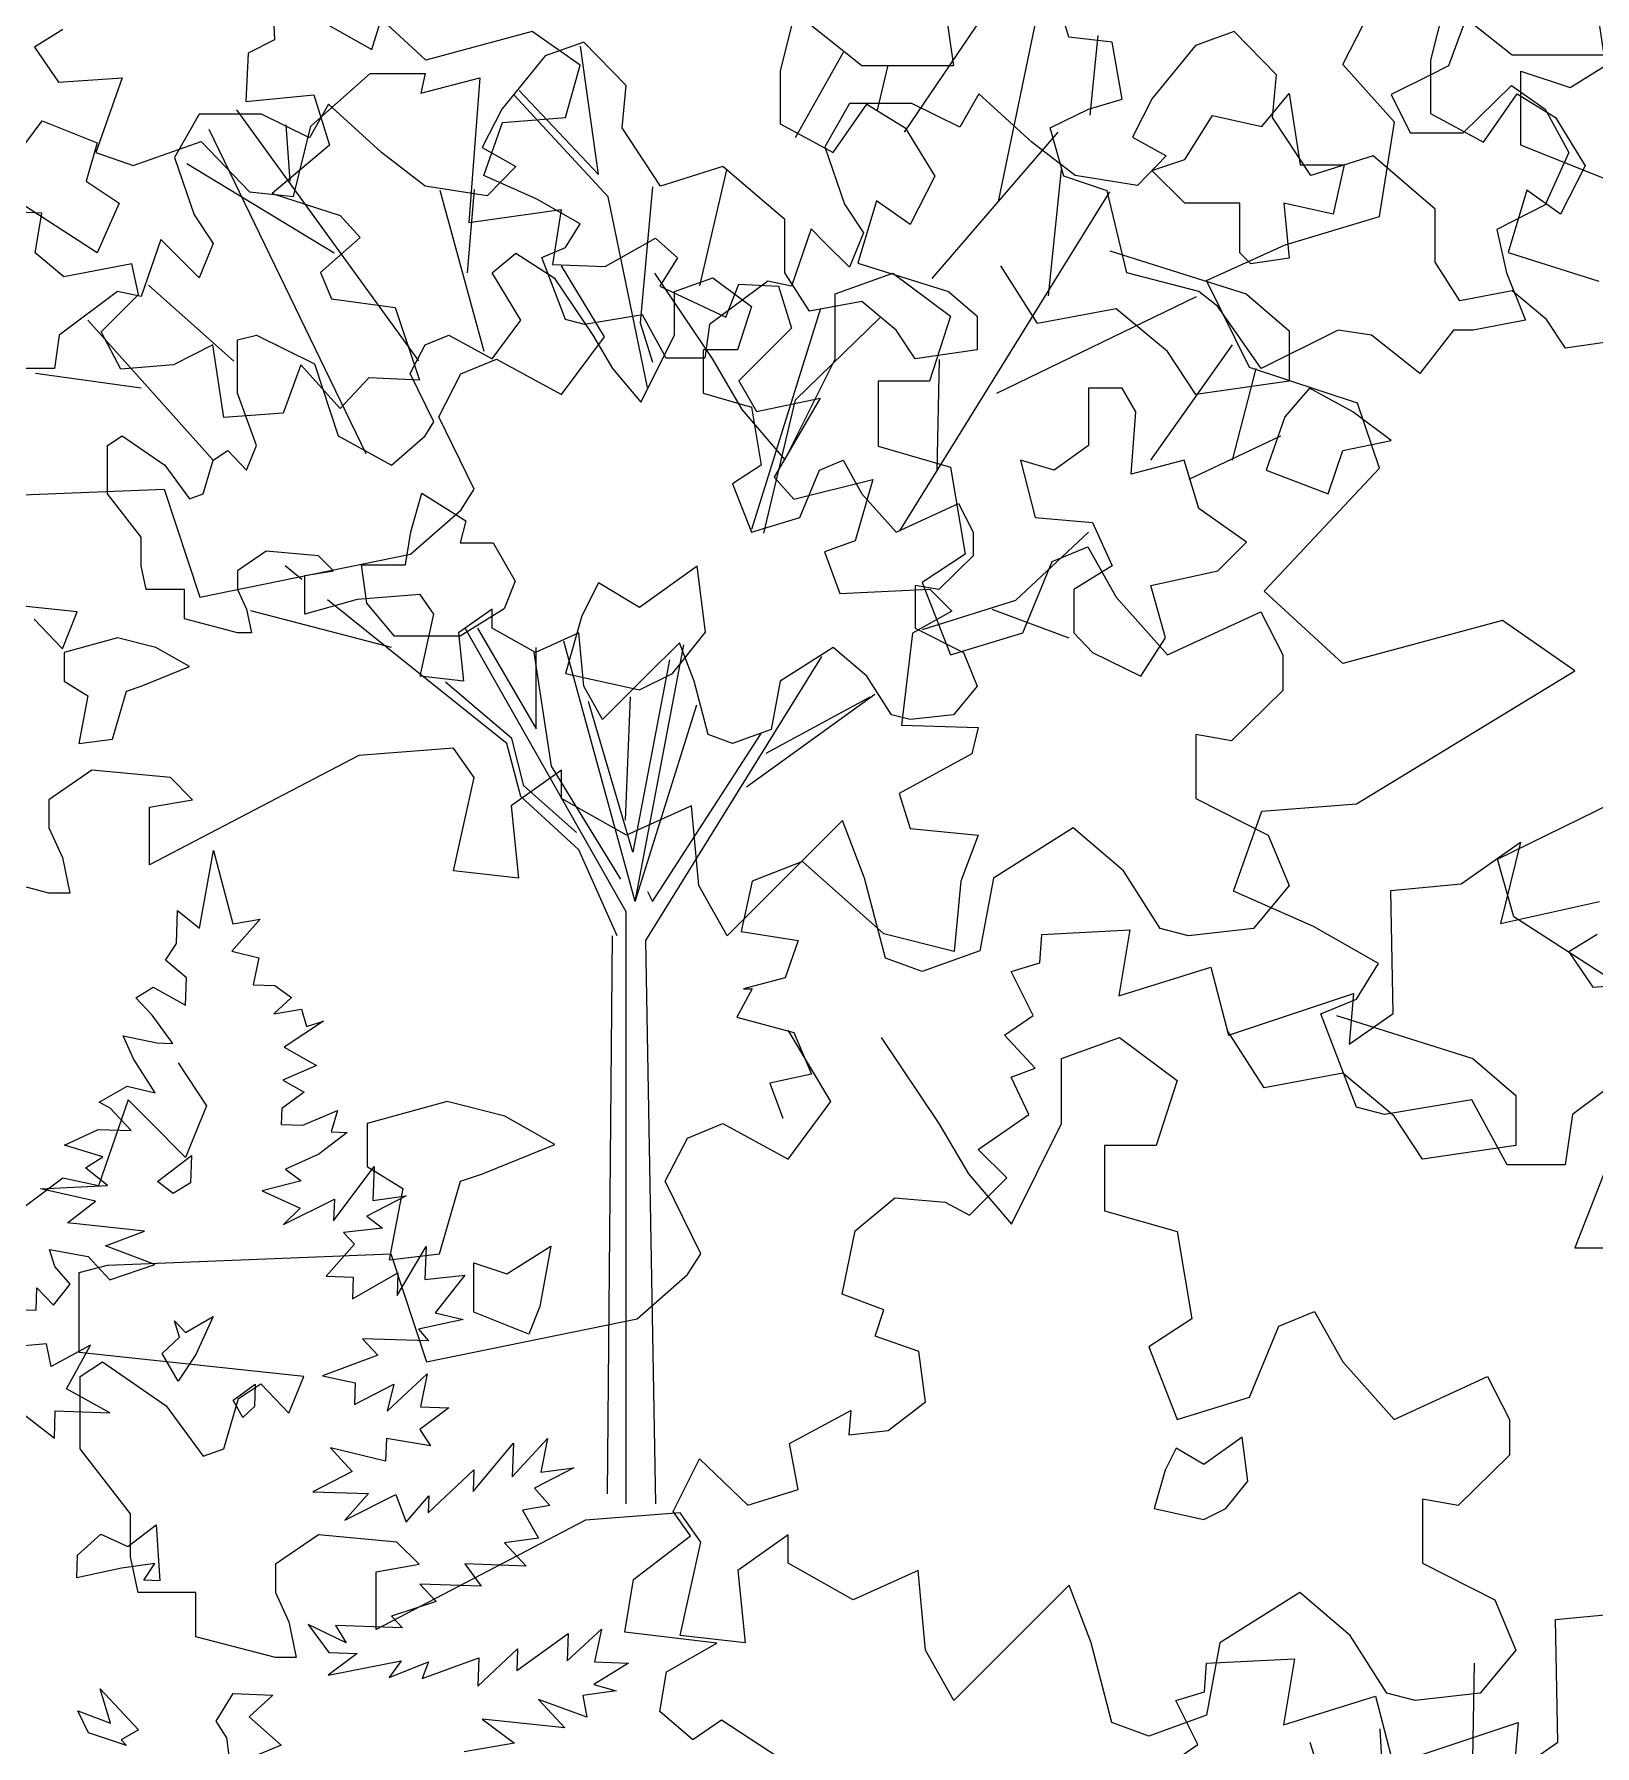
# Model space of a CAD drawing. Header units: inches. Extents: x -11 to 128, y 7 to 56.
# Drawn here: x 27.8142 to 28.1508, y 23.2537 to 23.6229 of the extents above; entities that cross this region are included whole.
import ezdxf

# ---------------------------------------------------------------- set-up
doc = ezdxf.new("R2010")
doc.units = ezdxf.units.IN
doc.header["$MEASUREMENT"] = 0
doc.layers.add('CAY', color=94, linetype='Continuous')
doc.layers.add('CAY-3', color=61, linetype='Continuous')
picture_1 = doc.add_image_def('image1.jpg', size_in_pixel=(1680, 1093))

# ---------------------------------------------------------------- blocks, each defined once
blk = doc.blocks.new('A$C76451831')
at = {"layer": 'CAY'}
for p, q in [((4659.22, 1729.96), (4665.97, 1767.35)), ((4665.97, 1767.35), (4675.16, 1732.12)), ((4648.09, 1722.64), (4648.64, 1738.49)), ((4648.64, 1738.49), (4659.22, 1729.96)), ((4688.38, 1734.38), (4674.7, 1718.99)), ((4675.16, 1732.12), (4688.38, 1734.38)), ((4642.83, 1714.67), (4648.09, 1722.64)), ((4674.7, 1718.99), (4687.73, 1715.82)), ((4652.95, 1706.15), (4642.83, 1714.67)), ((4687.73, 1715.82), (4685.01, 1702.77)), ((4652.49, 1693.02), (4652.95, 1706.15)), ((4685.01, 1702.77), (4695.42, 1702.4)), ((4628.6, 1696.58), (4636.94, 1701.73)), ((4636.46, 1688.14), (4628.6, 1696.58)), ((4636.94, 1701.73), (4652.49, 1693.02)), ((4703.37, 1696.69), (4694.94, 1688.82)), ((4695.42, 1702.4), (4703.37, 1696.69)), ((4646.41, 1674.65), (4636.46, 1688.14)), ((4694.94, 1688.82), (4708.16, 1691.08)), ((4708.16, 1691.08), (4710.59, 1682.83)), ((4627.57, 1667.15), (4622.52, 1678.2)), ((4622.52, 1678.2), (4638.72, 1674.92)), ((4718.84, 1685.27), (4699.82, 1672.78)), ((4710.59, 1682.83), (4718.84, 1685.27)), ((4638.72, 1674.92), (4646.41, 1674.65)), ((4699.82, 1672.78), (4715.38, 1664.08)), ((4637.88, 1650.92), (4627.57, 1667.15)), ((4715.38, 1664.08), (4699.27, 1656.94)), ((4610.99, 1646.42), (4624.4, 1654.11)), ((4624.4, 1654.11), (4637.88, 1650.92)), ((4699.27, 1656.94), (4709.49, 1651.14)), ((4616.33, 1643.51), (4610.99, 1646.42)), ((4709.49, 1651.14), (4698.79, 1643.35)), ((4626.37, 1632.73), (4616.33, 1643.51)), ((4698.79, 1643.35), (4698.52, 1635.65)), ((4708.93, 1635.29), (4725.5, 1642.42)), ((4725.5, 1642.42), (4722.42, 1632.1)), ((4594.41, 1625.69), (4610.53, 1633.29)), ((4610.53, 1633.29), (4626.37, 1632.73)), ((4698.52, 1635.65), (4708.93, 1635.29)), ((4730.11, 1631.83), (4716.61, 1621.42)), ((4722.42, 1632.1), (4730.11, 1631.83)), ((4612.79, 1620.06), (4594.41, 1625.69)), ((4716.61, 1621.42), (4700.5, 1614.28)), ((4604.45, 1614.91), (4612.79, 1620.06)), ((4615.03, 1606.38), (4604.45, 1614.91)), ((4700.5, 1614.28), (4708, 1608.58)), ((4723.65, 1589.44), (4743.14, 1615.51)), ((4743.14, 1615.51), (4742.57, 1599.21)), ((4582.8, 1604.79), (4615.03, 1606.38)), ((4609.33, 1598.88), (4582.8, 1604.79)), ((4708, 1608.58), (4689.26, 1603.79)), ((4689.26, 1603.79), (4707.54, 1595.45)), ((4595.82, 1588.47), (4609.33, 1598.88)), ((4699.56, 1587.56), (4724.01, 1599.86)), ((4724.01, 1599.86), (4723.65, 1589.44)), ((4758.5, 1601.37), (4739.58, 1591.61)), ((4742.57, 1599.21), (4758.5, 1601.37)), ((4632.84, 1584.45), (4595.82, 1588.47)), ((4707.54, 1595.45), (4699.56, 1587.56)), ((4739.58, 1591.61), (4747.09, 1585.91)), ((4614.02, 1577.41), (4632.84, 1584.45)), ((4747.09, 1585.91), (4728.44, 1583.84)), ((4728.44, 1583.84), (4733.68, 1578.21)), ((4587.22, 1575.62), (4605.68, 1572.26)), ((4589.65, 1567.38), (4587.22, 1575.62)), ((4605.68, 1572.26), (4616.16, 1561.01)), ((4637.72, 1568.42), (4614.02, 1577.41)), ((4733.68, 1578.21), (4720, 1562.82)), ((4754.11, 1553.47), (4768.07, 1577.01)), ((4768.07, 1577.01), (4767.52, 1561.16)), ((4597.06, 1558.96), (4589.65, 1567.38)), ((4616.16, 1561.01), (4637.72, 1568.42)), ((4720, 1562.82), (4733.12, 1562.37)), ((4732.76, 1551.95), (4754.49, 1564.34)), ((4754.49, 1564.34), (4754.11, 1553.47)), ((4767.52, 1561.16), (4786.63, 1563.22)), ((4786.63, 1563.22), (4772.4, 1545.13)), ((4580.76, 1546.38), (4581.14, 1557.25)), ((4581.14, 1557.25), (4589, 1548.81)), ((4589, 1548.81), (4597.06, 1558.96)), ((4733.12, 1562.37), (4732.76, 1551.95)), ((4549.08, 1547.49), (4580.76, 1546.38)), ((4785.88, 1541.94), (4764.42, 1537.25)), ((4772.4, 1545.13), (4785.88, 1541.94)), ((4585.64, 1530.34), (4564.27, 1528.37)), ((4587.97, 1519.38), (4585.64, 1530.34)), ((4769.21, 1531.64), (4737.53, 1532.75)), ((4737.53, 1532.75), (4744.95, 1524.78)), ((4764.42, 1537.25), (4769.21, 1531.64)), ((4606.91, 1529.6), (4587.97, 1519.38)), ((4595.3, 1508.7), (4606.91, 1529.6)), ((4744.95, 1524.78), (4718.32, 1514.83)), ((4718.32, 1514.83), (4734.07, 1511.56)), ((4749.45, 1497.88), (4768.66, 1515.79)), ((4768.66, 1515.79), (4765.39, 1500.04)), ((4560.81, 1507.18), (4589.49, 1484.87)), ((4616.2, 1497.09), (4595.3, 1508.7)), ((4734.07, 1511.56), (4733.7, 1501.15)), ((4733.7, 1501.15), (4752.62, 1510.91)), ((4752.62, 1510.91), (4749.45, 1497.88)), ((4589.49, 1484.87), (4589.95, 1498.01)), ((4589.95, 1498.01), (4616.2, 1497.09)), ((4778.96, 1499.57), (4765.01, 1489.17)), ((4765.39, 1500.04), (4778.96, 1499.57)), ((4765.01, 1489.17), (4770.17, 1481.29)), ((4748.99, 1484.74), (4748.61, 1473.88)), ((4770.17, 1481.29), (4748.99, 1484.74)), ((4790.7, 1459.26), (4810.09, 1482.61)), ((4809.52, 1466.31), (4826.48, 1484.76)), ((4810.09, 1482.61), (4809.52, 1466.31)), ((4826.48, 1484.76), (4823.2, 1468.55)), ((4722.1, 1480.24), (4732.58, 1469)), ((4748.61, 1473.88), (4722.1, 1480.24)), ((4732.58, 1469), (4713.66, 1459.23)), ((4769.05, 1449.14), (4791.06, 1469.68)), ((4791.06, 1469.68), (4790.7, 1459.26)), ((4839.13, 1470.72), (4820.21, 1460.95)), ((4823.2, 1468.55), (4839.13, 1470.72)), ((4713.66, 1459.23), (4740.37, 1458.3)), ((4740.37, 1458.3), (4729.04, 1445.55)), ((4729.04, 1445.55), (4753.49, 1457.84)), ((4753.49, 1457.84), (4758.46, 1444.52)), ((4758.46, 1444.52), (4769.33, 1457.29)), ((4769.33, 1457.29), (4769.05, 1449.14)), ((4820.21, 1460.95), (4827.62, 1452.53)), ((4827.62, 1452.53), (4814.4, 1450.27)), ((4814.4, 1450.27), (4822.09, 1436.86)), ((4822.09, 1436.86), (4805.7, 1434.71)), ((4805.7, 1434.71), (4816.18, 1423.46)), ((4786.77, 1424.49), (4794.55, 1413.79)), ((4816.18, 1423.46), (4786.77, 1424.49)), ((4794.55, 1413.79), (4765.13, 1414.82)), ((4765.13, 1414.82), (4772.99, 1406.39)), ((4772.99, 1406.39), (4751.45, 1399.43)), ((4751.45, 1399.43), (4756.69, 1393.81)), ((4711.43, 1395.39), (4721.38, 1381.9)), ((4729.7, 1386.59), (4711.43, 1395.39)), ((4724.56, 1394.93), (4729.7, 1386.59)), ((4756.69, 1393.81), (4724.56, 1394.93)), ((4811.71, 1373.3), (4836.35, 1391.03)), ((4835.89, 1377.9), (4852.29, 1393.19)), ((4836.35, 1391.03), (4835.89, 1377.9)), ((4852.29, 1393.19), (4849.02, 1377.44)), ((4721.38, 1381.9), (4734.96, 1381.42)), ((4792.87, 1365.8), (4812.08, 1383.71)), ((4812.08, 1383.71), (4811.71, 1373.3)), ((4734.96, 1381.42), (4721, 1371.03)), ((4721, 1371.03), (4756.14, 1377.96)), ((4756.14, 1377.96), (4750.42, 1370)), ((4750.42, 1370), (4769.26, 1377.5)), ((4766.26, 1369.45), (4793.35, 1379.38)), ((4769.26, 1377.5), (4766.26, 1369.45)), ((4793.35, 1379.38), (4792.87, 1365.8)), ((4865.31, 1376.87), (4848.64, 1366.57)), ((4849.02, 1377.44), (4865.31, 1376.87)), ((4848.64, 1366.57), (4859.4, 1363.48)), ((4822.1, 1359.34), (4834.77, 1345.75)), ((4845.37, 1350.82), (4822.1, 1359.34)), ((4859.4, 1363.48), (4843.47, 1361.31)), ((4843.47, 1361.31), (4845.37, 1350.82)), ((4834.77, 1345.75), (4795.03, 1349.86)), ((4795.03, 1349.86), (4810.5, 1338.44)), ((4810.5, 1338.44), (4786.33, 1334.29)), ((2280.97, 794.46), (2332.46, 870.35)), ((2326.17, 761.03), (2347.79, 865.63)), ((2491.61, 826.98), (2512.84, 868.27)), ((2370.15, 802.52), (2374.13, 840.86)), ((2133.95, 774.01), (2125.31, 835.75)), ((2228.57, 791.89), (2251.65, 832.78)), ((2268.04, 805.06), (2272.95, 825.91)), ((2516.37, 799.25), (2491.61, 826.98)), ((2095.82, 814.51), (2133.95, 774.01)), ((2138.67, 763.39), (2093.47, 812.15)), ((2047.68, 684.5), (1960.21, 805.07)), ((1985.76, 770.86), (1983.84, 797.94)), ((2509.3, 753.83), (2516.37, 799.25)), ((2022.33, 639.81), (1946.85, 795.64)), ((2294.33, 724.07), (2354.87, 794.46)), ((2006.99, 736.26), (1936.23, 779.12)), ((2182.7, 720.53), (2195.67, 776.37)), ((2350.15, 715.81), (2356.44, 776.45)), ((2079.11, 689.01), (2057.88, 766.34)), ((2071.06, 726.82), (2074.45, 766.86)), ((2159.9, 768.11), (2154, 702.83)), ((2278.74, 602.87), (2379.63, 765.75)), ((2157.54, 671.77), (2138.67, 763.39)), ((2463.9, 740.27), (2509.3, 753.83)), ((2426.16, 723.16), (2463.9, 740.27)), ((1958.78, 684.36), (1917.81, 720.82)), ((2446.8, 681.28), (2426.16, 723.16)), ((2207.63, 603.7), (2240.87, 709.91)), ((2325.38, 669.01), (2421.3, 715.42)), ((1948.81, 636.77), (1888.67, 704.01)), ((2154, 702.83), (2159.9, 683.96)), ((2228.69, 665.87), (2269.17, 705.19)), ((2399.28, 636.77), (2438.59, 692.21)), ((2296.69, 631.65), (2297.87, 685.14)), ((1914.22, 671.37), (1863.51, 678.45)), ((2438.59, 636.77), (2449.99, 680.81)), ((2498.69, 664.17), (2446.8, 681.28)), ((2213.36, 601.77), (2228.69, 665.87)), ((2509.3, 632.91), (2498.69, 664.17)), ((2417.76, 627.72), (2461.78, 648.56)), ((2334.43, 569.52), (2369.41, 602.16)), ((1991.49, 579.54), (1983.4, 586.04)), ((2041.19, 539.64), (2003.71, 569.74)), ((2289.61, 555.37), (2334.43, 569.52)), ((2034.5, 546.71), (1966.89, 564.41)), ((2323.03, 565.2), (2359.98, 551.43)), ((2147.32, 419.7), (2069.92, 556.01)), ((2075.78, 556.15), (2104.08, 507.78)), ((2102.9, 544.36), (2111.16, 489.69)), ((2104.08, 507.78), (2104.08, 546.71)), ((2151.64, 424.81), (2117.3, 549.89)), ((2151.64, 424.81), (2174.99, 548.11)), ((2089.93, 500.71), (2041.19, 539.64)), ((2168.15, 540.82), (2150.46, 448.4)), ((2156.75, 405.93), (2241.29, 542.41)), ((2092.29, 503.06), (2060.45, 530.2)), ((2150.46, 448.4), (2129.24, 520.76)), ((2146.93, 463.74), (2149.28, 523.12)), ((2151.64, 424.81), (2181.18, 519.19)), ((2205.1, 479.86), (2266.82, 524.3)), ((2214.54, 495.99), (2264.46, 523.12)), ((2098.18, 480.26), (2092.29, 503.06)), ((2159.9, 424.81), (2212.18, 505.42)), ((2096.61, 475.14), (2089.93, 500.71)), ((2111.16, 489.69), (2144.57, 435.43)), ((2123.34, 457.84), (2098.18, 480.26)), ((2124.52, 449.58), (2096.61, 475.14)), ((2142.99, 408.29), (2124.52, 449.58)), ((2157.54, 429.53), (2159.9, 424.81)), ((2147.32, 135.38), (2147.32, 419.7)), ((2138.28, 140.1), (2140.64, 408.29)), ((2161.47, 135.38), (2156.75, 405.93))]:
    blk.add_line(p, q, dxfattribs=at)
for points in [[(4593.58, 2161.82), (4579.87, 2153.38), (4591.47, 2136.51), (4622.06, 2138.62), (4609.4, 2102.76), (4627.33, 2096.43), (4660.02, 2108.03), (4683.23, 2083.77), (4704.32, 2081.66), (4712.76, 2115.41), (4741.23, 2140.73), (4767.6, 2140.73), (4765.49, 2131.23), (4793.97, 2138.62), (4788.7, 2069.01), (4832.99, 2075.34), (4828.77, 2048.97), (4854.09, 2047.91), (4878.34, 2061.62), (4888.89, 2052.13), (4880.45, 2038.42), (4912.09, 2023.66), (4918.42, 2039.48), (4937.41, 2038.42), (4943.73, 2018.38), (4918.42, 1993.07), (4926.86, 1978.3), (4957.45, 1984.63), (4935.3, 1946.66), (4944.79, 1936.12), (4982.76, 1945.61), (4974.32, 1916.08), (4959.56, 1910.8), (4966.94, 1890.77), (5010.18, 1892.87), (5020.73, 1882.33), (5001.74, 1871.78), (4996.47, 1827.48), (5033.38, 1826.43), (5030.22, 1813.77), (4995.41, 1794.79), (5000.69, 1777.91), (5033.38, 1774.75), (5024.95, 1752.6), (5021.78, 1718.85), (4988.03, 1727.29), (4949.01, 1762.09), (4924.75, 1752.6), (4919.48, 1728.34), (4946.9, 1724.12), (4940.57, 1706.2), (4920.53, 1700.92), (4924.75, 1700.92), (4917.37, 1687.21), (4944.79, 1679.83), (4953.23, 1659.79), (4933.19, 1655.57), (4939.52, 1638.7)], [(4937.39, 1331.53), (4909.96, 1349.46), (4896.25, 1339.97), (4880.43, 1353.68), (4883.6, 1372.66), (4907.85, 1386.37), (4863.56, 1391.65), (4867.78, 1416.96), (4895.2, 1438.05), (4886.76, 1449.65), (4899.42, 1474.97), (4922.62, 1452.82), (4946.88, 1460.2), (4942.66, 1482.35), (4972.19, 1498.17), (4971.14, 1486.57), (4990.12, 1488.68), (5008.05, 1502.39), (5004.89, 1526.65), (4983.79, 1534.03), (4988.01, 1546.69), (4967.97, 1554.07), (4974.3, 1584.65), (4993.28, 1600.47), (5017.54, 1598.37), (5029.14, 1592.04), (5047.07, 1609.97), (5033.36, 1623.68), (5057.62, 1640.55), (5049.18, 1658.48), (5060.78, 1662.7), (5046.02, 1678.52), (5059.73, 1688.01), (5049.18, 1709.11), (5062.89, 1713.33), (5063.95, 1727.04), (5106.14, 1729.15), (5100.86, 1697.51), (5145.16, 1711.22), (5153.6, 1678.52), (5213.71, 1698.56), (5211.6, 1674.3), (5232.7, 1689.07), (5231.64, 1748.13), (5265.39, 1751.3), (5293.87, 1771.33), (5284.38, 1732.31), (5331.84, 1742.86)], [(5330.78, 1727.04), (5317.07, 1718.6), (5328.67, 1701.72), (5359.26, 1703.83)], [(4680.01, 1494.86), (4675.32, 1503.18), (4686.01, 1510.97), (4685.63, 1500.1), (4680.01, 1494.86)], [(622.79, 1328.28), (636.5, 1337.77), (625.95, 1358.87), (639.66, 1363.09), (640.72, 1376.8), (682.9, 1378.91), (677.63, 1347.27), (721.93, 1360.98), (730.36, 1328.28), (790.48, 1348.32), (788.37, 1324.06), (809.47, 1338.83), (808.41, 1397.89), (842.16, 1401.05), (870.64, 1421.09), (861.15, 1382.07), (908.61, 1392.62), (907.55, 1376.8), (893.84, 1368.36), (905.44, 1351.48), (936.03, 1353.59), (923.37, 1317.73)], [(5271.72, 1376.88), (5269.61, 1256.65), (5264.34, 1187.04)], [(5226.37, 1345.24), (5228.48, 1307.27), (5214.77, 1274.58)], [(5192.62, 1338.91), (5231.64, 1214.46)], [(2551.8, 851.87), (2542.37, 826.31), (2533.32, 821.59), (2514.85, 812.55), (2523.89, 794.06), (2549.44, 794.06), (2572.63, 816.87), (2588.75, 805.47), (2600.15, 784.63), (2588.75, 759.46), (2565.56, 747.66), (2570.27, 726.82), (2579.31, 704.01), (2554.16, 699.29), (2544.72, 699.29), (2528.61, 678.45), (2505.42, 696.93), (2489.3, 699.29), (2452.35, 680.81), (2431.52, 710.7), (2422.48, 717.77), (2387.88, 726.82), (2378.45, 766.14), (2357.62, 773.22), (2350.93, 796.42), (2369.41, 805.47), (2385.53, 810.19), (2380.81, 837.71), (2359.98, 840.07), (2350.93, 870.35)], [(2299.83, 858.56), (2304.55, 826.31), (2260.53, 826.31), (2228.29, 851.87), (2221.22, 823.95), (2221.22, 798.39), (2246.77, 784.63), (2262.88, 807.83), (2281.36, 796.42), (2295.51, 773.22), (2283.72, 750.02), (2267.6, 761.42), (2258.56, 731.54), (2302.19, 717.77), (2315.95, 705.98), (2315.95, 689.85), (2286.08, 685.53), (2277.04, 699.29), (2260.53, 713.06), (2235.37, 708.34), (2223.58, 726.82), (2223.58, 752.38), (2193.7, 777.94), (2163.83, 768.5), (2145.35, 796.42), (2147.32, 816.87), (2126.88, 837.71), (2108.4, 831.03), (2087.57, 805.47), (2078.14, 786.99), (2094.25, 777.94), (2080.49, 763.78), (2050.62, 768.5), (2029.79, 784.63), (2004.24, 807.83), (1995.2, 791.7), (1972, 803.11), (1942.13, 803.11), (1930.34, 782.27), (1939.77, 754.74), (1948.81, 740.98), (1942.13, 724.46), (1930.34, 736.26), (1923.73, 742.87), (1914.22, 715.42), (1902.82, 717.77), (1874.91, 696.93), (1872.55, 680.81), (1854.08, 680.81)]]:
    blk.add_lwpolyline(points, dxfattribs=at)
for points in [[(4784.52, 1915.19), (4800.35, 1915.19), (4810.91, 1896.71), (4805.63, 1883.5), (4784.52, 1870.3), (4752.84, 1870.3), (4739.65, 1886.14), (4737.01, 1904.63), (4758.12, 1904.63), (4760.76, 1920.47), (4766.04, 1938.95), (4787.16, 1925.75)], [(4639.11, 1608.26), (4655.41, 1620.84), (4654.95, 1607.71), (4646.62, 1602.56)], [(4791, 1545.5), (4791, 1569.26), (4806.84, 1563.98), (4827.95, 1577.18), (4822.67, 1548.14), (4817.39, 1534.94)], [(4641.21, 1525.68), (4649.64, 1533.55), (4647.2, 1541.34), (4652.44, 1535.72), (4665.85, 1543.41), (4657.51, 1525.11), (4648.9, 1512.27)], [(5162.85, 1464.3), (5160.21, 1485.42), (5141.73, 1472.22), (5128.54, 1480.14), (5123.26, 1469.58), (5117.98, 1451.09), (5141.73, 1445.81), (5152.29, 1451.09)], [(4640.12, 1416.47), (4632.42, 1416.74), (4637.69, 1424.71), (4621.75, 1422.55), (4600.29, 1417.86), (4600.67, 1428.72), (4611.89, 1438.76), (4624.83, 1432.87), (4638.34, 1443.28)], [(4624.21, 1337.24), (4605.84, 1343.32), (4600.78, 1353.92), (4616.43, 1347.93), (4611.56, 1364.42), (4629.91, 1344.74), (4621.59, 1340.05)], [(4672.37, 1340.99), (4667.21, 1348.88), (4675.38, 1362.19), (4694.39, 1361.53), (4683.15, 1351.04), (4698.53, 1337.36), (4674.16, 1327.33)], [(2062.07, 857.92), (2075.26, 879.05), (2022.48, 916.01), (1985.53, 894.89), (1990.81, 886.97), (1982.89, 857.92), (2025.12, 834.16), (2035.67, 868.49)], [(2577.09, 788.11), (2577.09, 823.75), (2600.85, 815.83), (2632.52, 835.64), (2624.6, 792.07), (2616.68, 772.27)], [(2415.73, 781.35), (2428.92, 802.48), (2452.68, 797.2), (2465.87, 813.04), (2471.15, 778.71), (2492.27, 778.71), (2486.99, 754.95), (2463.23, 760.23), (2465.87, 733.83), (2447.4, 731.19), (2442.12, 736.47), (2442.12, 760.23), (2415.73, 760.23), (2399.89, 776.07)], [(1856.21, 760.23), (1850.93, 778.71), (1866.76, 799.84), (1893.15, 789.28), (1887.88, 770.79), (1903.71, 760.23), (1893.15, 736.47)], [(1999.52, 590.76), (1974.36, 593.12), (1960.61, 583.68), (1960.61, 574.63), (1964.93, 565.2), (1967.29, 553.79), (1960.61, 553.79), (1935.05, 560.48), (1935.05, 574.63), (1916.58, 574.63), (1914.22, 586.04), (1914.22, 599.8), (1898.11, 620.64), (1898.11, 643.85), (1905.18, 648.56), (1925.62, 634.41), (1937.41, 618.28), (1944.1, 620.64), (1948.81, 636.77), (1955.89, 641.49), (1964.93, 632.05), (1969.65, 643.85), (1960.61, 669.01), (1960.61, 694.57), (1969.65, 696.93), (1997.55, 683.17), (2008.95, 648.56), (2034.5, 634.41), (2050.62, 648.56), (2054.94, 655.25), (2043.55, 678.45), (2050.62, 692.21), (2062.02, 696.93), (2082.85, 685.53), (2096.61, 704.01), (2082.85, 726.82), (2094.25, 736.26), (2112.73, 724.46), (2131.2, 696.93), (2140.64, 680.81), (2154.39, 664.69), (2170.51, 696.93), (2170.51, 717.77), (2188.99, 724.46), (2207.46, 710.7), (2200.78, 689.85), (2184.27, 689.85), (2184.27, 669.01), (2207.46, 662.33), (2212.18, 634.41), (2198.42, 625.36), (2207.46, 602.16), (2230.65, 609.24), (2240.09, 632.05), (2251.49, 636.77), (2260.53, 620.64), (2277.04, 602.16), (2306.91, 615.93), (2313.98, 602.16), (2313.98, 590.76), (2297.48, 574.63), (2286.08, 576.6), (2286.08, 556.15), (2309.27, 544.36), (2315.95, 528.23), (2304.55, 514.47), (2283.72, 512.11), (2274.68, 514.47), (2262.88, 532.95), (2246.77, 546.71), (2221.22, 530.59), (2216.89, 507.39), (2198.42, 500.71), (2186.63, 505.03), (2179.94, 530.59), (2172.87, 549.07), (2156.75, 532.95), (2135.92, 512.11), (2126.88, 528.23), (2124.52, 553.79), (2103.69, 544.36), (2082.85, 556.15), (2082.85, 565.2), (2066.74, 553.79), (2069.1, 530.59), (2048.26, 532.95), (2054.94, 562.84), (2048.26, 572.28), (2017.99, 569.92), (1992.84, 562.84), (1992.84, 581.32), (2006.6, 583.68)], [(2392.21, 659.97), (2385.53, 671.37), (2369.41, 671.37), (2369.41, 643.85), (2352.9, 632.05), (2336.78, 636.77), (2343.86, 609.24), (2371.37, 606.88), (2380.81, 586.04), (2362.33, 574.63), (2362.33, 553.79), (2371.37, 544.36), (2394.57, 532.95), (2406.36, 551.43), (2399.28, 576.6), (2431.52, 583.68), (2445.27, 597.44), (2422.48, 613.57), (2415.4, 636.77), (2389.85, 630.08)], [(2475.54, 671.37), (2463.75, 657.61), (2454.71, 632.05), (2484.58, 620.64), (2491.66, 641.49), (2514.85, 646.2), (2496.37, 659.97)]]:
    blk.add_lwpolyline(points, close=True, dxfattribs=at)
at = {"layer": 'CAY-3'}
for p, q in [((6416.32, 659.79), (6481.77, 639.15)), ((6173.4, 618.5), (6152.76, 652.71)), ((6381.54, 624.99), (6363.85, 652.71)), ((6197.57, 649.17), (6225.29, 607.88)), ((6284.25, 639.15), (6311.96, 649.17)), ((6311.96, 649.17), (6339.67, 628.53)), ((6284.25, 607.88), (6284.25, 639.15)), ((6481.77, 639.15), (6502.41, 621.45)), ((2453.87, 573.92), (2509.3, 632.91)), ((6339.67, 628.53), (6329.65, 597.26)), ((6419.27, 632.07), (6381.54, 624.99)), ((6444.04, 611.42), (6419.27, 632.07)), ((6152.76, 590.78), (6173.4, 618.5)), ((6502.41, 621.45), (6502.41, 597.26)), ((6457.6, 590.78), (6444.04, 611.42)), ((6093.8, 580.16), (6104.41, 600.8)), ((6104.41, 600.8), (6121.51, 607.88)), ((6121.51, 607.88), (6152.76, 590.78)), ((6225.29, 607.88), (6239.44, 583.7)), ((6260.07, 559.51), (6284.25, 607.88)), ((6304.89, 597.26), (6304.89, 566)), ((6329.65, 597.26), (6304.89, 597.26)), ((6502.41, 597.26), (6457.6, 590.78)), ((6110.9, 545.36), (6093.8, 580.16)), ((6239.44, 583.7), (6260.07, 559.51)), ((2491.61, 539.12), (2453.87, 573.92)), ((2568.26, 559.77), (2491.61, 539.12)), ((2603.05, 535.58), (2568.26, 559.77)), ((6304.89, 566), (6339.67, 555.97)), ((6339.67, 555.97), (6346.75, 514.09)), ((5825.74, 539.8), (5961.93, 545.34)), ((5961.93, 545.34), (5979.03, 493.44)), ((6104.41, 535.33), (6110.9, 545.36)), ((2498.11, 471.65), (2603.05, 535.58)), ((6080.24, 514.09), (6104.41, 535.33)), ((5979.03, 493.44), (6080.24, 514.09)), ((6346.75, 514.09), (6326.11, 500.53)), ((6374.46, 476.34), (6388.61, 510.56)), ((6388.61, 510.56), (6405.71, 517.63)), ((6405.71, 517.63), (6419.27, 493.45)), ((5920.07, 486.36), (5812.18, 497.92)), ((6326.11, 500.53), (6339.67, 465.73)), ((5912.99, 468.66), (5920.07, 486.36)), ((6419.27, 493.45), (6444.04, 465.73)), ((6444.04, 465.73), (6488.85, 486.37)), ((6488.85, 486.37), (6499.46, 465.73)), ((5899.43, 482.82), (5912.99, 468.66)), ((2452.71, 468.11), (2498.11, 471.65)), ((6339.67, 465.73), (6374.46, 476.34)), ((2439.15, 429.77), (2452.71, 468.11)), ((6499.46, 465.73), (6499.46, 448.62)), ((6499.46, 448.62), (6474.7, 424.44)), ((2477.47, 412.66), (2439.15, 429.77)), ((6100.88, 420.9), (6055.48, 417.36)), ((6110.9, 406.74), (6100.88, 420.9)), ((6457.6, 427.38), (6457.6, 396.71)), ((6474.7, 424.44), (6457.6, 427.38)), ((2508.72, 394.97), (2477.47, 412.66)), ((6055.48, 417.36), (5954.86, 364.85)), ((5927.14, 410.26), (5906.51, 396.11)), ((5964.88, 406.73), (5927.14, 410.26)), ((5975.49, 396.11), (5964.88, 406.73)), ((6100.88, 361.91), (6110.9, 406.74)), ((6152.76, 410.28), (6128.59, 393.17)), ((6152.76, 396.71), (6152.76, 410.28)), ((2498.11, 377.86), (2508.72, 394.97)), ((5906.51, 396.11), (5906.51, 382.54)), ((5954.86, 392.57), (5975.49, 396.11)), ((6184.01, 379.02), (6152.76, 396.71)), ((6457.6, 396.71), (6492.38, 379.02)), ((5954.86, 364.85), (5954.86, 392.57)), ((6128.59, 393.17), (6132.13, 358.37)), ((6215.26, 393.17), (6184.01, 379.02)), ((6218.8, 354.83), (6215.26, 393.17)), ((5906.51, 382.54), (5912.99, 368.38)), ((6287.79, 386.09), (6263.61, 361.91)), ((6298.4, 358.37), (6287.79, 386.09)), ((6398.63, 382.55), (6360.31, 358.37)), ((6422.81, 361.91), (6398.63, 382.55)), ((6492.38, 379.02), (6502.41, 354.83)), ((2481.01, 370.78), (2498.11, 377.86)), ((2498.11, 325.95), (2481.01, 370.78)), ((2245.67, 328.64), (2225.03, 362.86)), ((2453.8, 335.13), (2436.11, 362.86)), ((2488.59, 369.94), (2554.04, 349.29)), ((5912.99, 368.38), (5916.53, 351.28)), ((6132.13, 358.37), (6100.88, 361.91)), ((6263.61, 361.91), (6232.36, 330.65)), ((6440.5, 334.19), (6422.81, 361.91)), ((2269.84, 359.32), (2297.55, 318.03)), ((2356.51, 349.29), (2384.23, 359.32)), ((2384.23, 359.32), (2411.94, 338.67)), ((2643.75, 353.68), (2601.88, 322.41)), ((5906.51, 351.28), (5868.18, 361.31)), ((6232.36, 330.65), (6218.8, 354.83)), ((6308.42, 320.03), (6298.4, 358.37)), ((6360.31, 358.37), (6353.82, 323.57)), ((6502.41, 354.83), (6485.31, 334.19)), ((1932.09, 347.17), (1945.65, 326.52)), ((2356.51, 318.03), (2356.51, 349.29)), ((2554.04, 349.29), (2574.67, 331.59)), ((5916.53, 351.28), (5906.51, 351.28)), ((2411.94, 338.67), (2401.92, 307.41)), ((2491.54, 342.21), (2453.8, 335.13)), ((2516.3, 321.57), (2491.54, 342.21)), ((1908.03, 329.36), (1893.76, 288.18)), ((1917.93, 319.45), (1908.03, 329.36)), ((2553.54, 329.49), (2511.67, 322.41)), ((2570.63, 298.23), (2553.54, 329.49)), ((2574.67, 331.59), (2574.67, 307.41)), ((6454.06, 330.65), (6440.5, 334.19)), ((6485.31, 334.19), (6454.06, 330.65)), ((1945.65, 326.52), (1935.62, 301.75)), ((2225.03, 300.92), (2245.67, 328.64)), ((2511.67, 322.41), (2498.11, 325.95)), ((2529.86, 300.92), (2516.3, 321.57)), ((2601.88, 322.41), (2598.35, 298.23)), ((6353.82, 323.57), (6326.11, 313.54)), ((1935.62, 301.75), (1917.93, 319.45)), ((2176.68, 310.95), (2193.78, 318.03)), ((2193.78, 318.03), (2225.03, 300.92)), ((2297.55, 318.03), (2311.7, 293.84)), ((2332.34, 269.66), (2356.51, 318.03)), ((6326.11, 313.54), (6308.42, 320.03)), ((2166.07, 290.3), (2176.68, 310.95)), ((2377.15, 307.41), (2377.15, 276.15)), ((2401.92, 307.41), (2377.15, 307.41)), ((2574.67, 307.41), (2529.86, 300.92)), ((2598.35, 298.23), (2570.63, 298.23)), ((1876.66, 291.72), (1834.8, 260.46)), ((1893.76, 288.18), (1876.66, 291.72)), ((2183.17, 255.5), (2166.07, 290.3)), ((2311.7, 293.84), (2332.34, 269.66)), ((2377.15, 276.15), (2411.94, 266.12)), ((2411.94, 266.12), (2419.01, 224.24)), ((1898.01, 249.95), (2034.2, 255.49)), ((2034.2, 255.49), (2051.3, 203.58)), ((2176.68, 245.47), (2183.17, 255.5)), ((1884.45, 246.41), (1898.01, 249.95)), ((1884.45, 208.07), (1884.45, 246.41)), ((2152.51, 224.24), (2176.68, 245.47)), ((2051.3, 203.58), (2152.51, 224.24)), ((2419.01, 224.24), (2398.38, 210.67)), ((2460.88, 220.7), (2477.98, 227.78)), ((2477.98, 227.78), (2491.54, 203.59)), ((2446.73, 186.49), (2460.88, 220.7)), ((1992.33, 196.5), (1884.45, 208.07)), ((2398.38, 210.67), (2411.94, 175.87)), ((1885.02, 196.5), (1895.64, 203.58)), ((1895.64, 203.58), (1926.3, 182.34)), ((2491.54, 203.59), (2516.3, 175.87)), ((1885.02, 161.7), (1885.02, 196.5)), ((1961.08, 185.88), (1971.7, 192.96)), ((1971.7, 192.96), (1985.26, 178.81)), ((1985.26, 178.81), (1992.33, 196.5)), ((2516.3, 175.87), (2561.11, 196.52)), ((2561.11, 196.52), (2571.73, 175.87)), ((1926.3, 182.34), (1943.99, 158.16)), ((1954.01, 161.7), (1961.08, 185.88)), ((2411.94, 175.87), (2446.73, 186.49)), ((2571.73, 175.87), (2571.73, 158.76)), ((1909.2, 130.44), (1885.02, 161.7)), ((1943.99, 158.16), (1954.01, 161.7)), ((2571.73, 158.76), (2546.96, 134.58)), ((2529.86, 137.53), (2529.86, 106.86)), ((2546.96, 134.58), (2529.86, 137.53)), ((1909.2, 109.79), (1909.2, 130.44)), ((2127.74, 127.5), (2027.12, 74.99)), ((2173.14, 131.04), (2127.74, 127.5)), ((2183.17, 116.88), (2173.14, 131.04)), ((1999.41, 120.41), (1978.77, 106.25)), ((2037.15, 116.87), (1999.41, 120.41)), ((2047.76, 106.25), (2037.15, 116.87)), ((2173.14, 72.05), (2183.17, 116.88)), ((2225.03, 120.42), (2200.85, 103.32)), ((2225.03, 106.86), (2225.03, 120.42)), ((1912.74, 92.69), (1909.2, 109.79)), ((1978.77, 106.25), (1978.77, 92.69)), ((2027.12, 102.71), (2047.76, 106.25)), ((2027.12, 74.99), (2027.12, 102.71)), ((2200.85, 103.32), (2204.39, 68.51)), ((2256.28, 89.16), (2225.03, 106.86)), ((2287.53, 103.32), (2256.28, 89.16)), ((2291.07, 64.98), (2287.53, 103.32)), ((2529.86, 106.86), (2564.65, 89.16)), ((1940.45, 92.69), (1912.74, 92.69)), ((1940.45, 71.45), (1940.45, 92.69)), ((1978.77, 92.69), (1985.26, 78.53)), ((2360.05, 96.24), (2335.88, 72.05)), ((2370.67, 68.51), (2360.05, 96.24)), ((2470.9, 92.7), (2432.58, 68.51)), ((2495.08, 72.05), (2470.9, 92.7)), ((2564.65, 89.16), (2574.67, 64.98)), ((1985.26, 78.53), (1988.8, 61.42)), ((1978.77, 61.42), (1940.45, 71.45)), ((2204.39, 68.51), (2173.14, 72.05)), ((2335.88, 72.05), (2304.63, 40.79)), ((2380.69, 30.17), (2370.67, 68.51)), ((2432.58, 68.51), (2426.09, 33.71)), ((2512.76, 44.33), (2495.08, 72.05)), ((1988.8, 61.42), (1978.77, 61.42)), ((2304.63, 40.79), (2291.07, 64.98)), ((2574.67, 64.98), (2557.58, 44.33)), ((2526.33, 40.79), (2512.76, 44.33)), ((2557.58, 44.33), (2526.33, 40.79)), ((2426.09, 33.71), (2398.38, 23.69)), ((2398.38, 23.69), (2380.69, 30.17))]:
    blk.add_line(p, q, dxfattribs=at)
for points in [[(6699.99, 797.89), (6648.89, 786.09), (6653.61, 753.85), (6609.58, 753.85), (6577.35, 779.41), (6570.27, 751.49), (6570.27, 725.93), (6595.83, 712.16), (6611.94, 735.36), (6630.42, 723.96), (6644.57, 700.76), (6632.77, 677.56), (6616.66, 688.96), (6607.62, 659.07), (6651.25, 645.31)], [(6665.01, 617.39), (6635.13, 613.07), (6626.09, 626.83), (6609.58, 640.59), (6584.43, 635.87), (6572.63, 654.36), (6572.63, 679.92), (6542.76, 705.48), (6512.89, 696.04), (6494.41, 723.96), (6496.38, 744.41), (6475.94, 765.25), (6457.46, 758.57), (6436.63, 733), (6427.19, 714.52), (6443.31, 705.48), (6429.55, 691.32), (6399.68, 696.04), (6378.84, 712.16), (6353.29, 735.36), (6344.25, 719.24), (6321.06, 730.65), (6291.19, 730.65), (6279.39, 709.8), (6288.83, 682.28), (6297.87, 668.51), (6291.19, 652), (6279.39, 663.79), (6272.79, 670.4), (6263.28, 642.95), (6251.88, 645.31), (6223.97, 624.47), (6221.61, 608.35), (6203.14, 608.35), (6191.74, 629.19), (6163.83, 624.47), (6154.79, 626.83), (6143.39, 656.72), (6154.79, 661.43), (6161.86, 672.84), (6141.03, 684.64), (6115.48, 696.04), (6124.52, 721.6), (6154.79, 723.96), (6161.86, 749.13), (6138.67, 765.25), (6087.57, 751.49), (6062.41, 774.69)], [(6013.84, 786.54), (6014.9, 761.23), (6002.24, 754.9), (6001.19, 731.7), (6033.88, 734.86), (6041.27, 710.61), (6013.84, 687.4), (6046.54, 676.86), (6056.03, 666.31), (6037.05, 649.43), (6042.32, 636.78), (6072.91, 632.56), (6084.51, 597.75), (6060.25, 598.81), (6046.54, 584.04), (6027.55, 605.14), (6019.12, 581.93), (5990.64, 579.82), (5985.37, 614.63), (5966.38, 605.14), (5941.07, 603.03), (5931.58, 620.96), (5949.51, 638.89), (5946.34, 653.65), (5913.65, 647.32), (5899.94, 658.93), (5903.1, 677.91), (5880.95, 678.97)]]:
    blk.add_lwpolyline(points, dxfattribs=at)
for points in [[(1921.3, 546.71), (1902.82, 551.43), (1877.27, 544.36), (1877.27, 530.59), (1888.67, 523.51), (1884.35, 500.71), (1900.46, 502.67), (1907.15, 525.87), (1914.22, 528.23), (1937.41, 537.67)], [(2573.82, 417.36), (2565.9, 445.08), (2683.98, 502.95), (2629.25, 460.93), (2621.33, 433.2), (2645.08, 417.36), (2629.25, 381.72)], [(6222.02, 476.63), (6218.06, 508.31), (6190.35, 488.51), (6170.56, 500.39), (6162.64, 484.55), (6154.72, 456.83), (6190.35, 448.91), (6206.19, 456.83)], [(2654.94, 278.99), (2616.61, 293.15), (2603.05, 258.35), (2627.22, 258.35), (2637.25, 230.62), (2668.5, 244.78), (2672.03, 268.97)], [(6125.51, 244.04), (6097.8, 251.12), (6059.47, 240.5), (6059.47, 219.86), (6076.57, 209.24), (6070.08, 175.03), (6094.26, 177.98), (6104.28, 212.78), (6114.89, 216.32), (6149.68, 230.48)]]:
    blk.add_lwpolyline(points, close=True, dxfattribs=at)

msp = doc.modelspace()

# ---------------------------------------------------------------- block references
at = {"layer": 'CAY', "xscale": 0.0004489089019145984, "yscale": 0.0004489089019145984, "zscale": 0.0004489089019145984}
for p in [(25.16589, 23.27991), (26.97796, 23.24511), (25.7583, 22.65341), (27.77946, 22.65341)]:
    msp.add_blockref('A$C76451831', p, dxfattribs=at)

# ---------------------------------------------------------------- pictures from other files: only their frames are drawn
image = msp.add_image(picture_1, insert=(12.49661, 7.37723), size_in_units=(74.4025, 48.40591))
image.dxf.flags = 6

doc.saveas('drawing.dxf')
